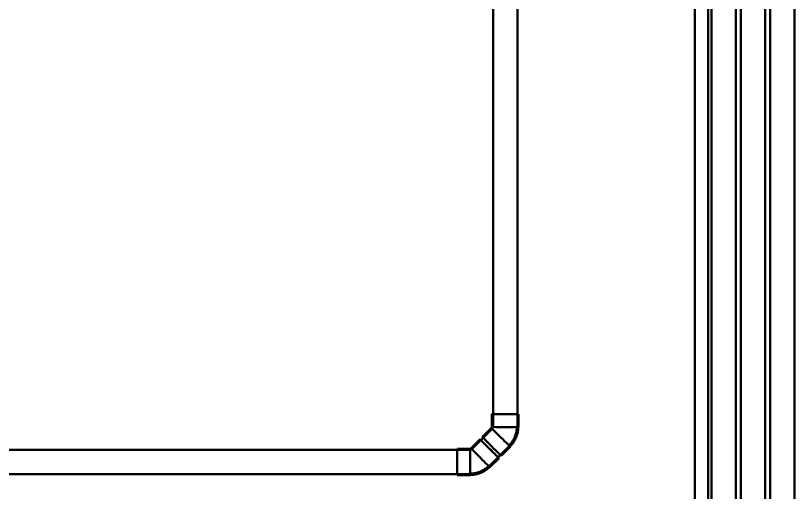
# Model space of a CAD drawing. Header units: millimetres. Extents: x -108050 to 96605, y 58136 to 140997.
# Drawn here: x -95797 to -89378, y 79772 to 83700 of the extents above; entities that cross this region are included whole.
import ezdxf

# ---------------------------------------------------------------- set-up
doc = ezdxf.new("R2010")
doc.units = ezdxf.units.MM
doc.layers.add('P-PIPE', color=3, linetype='Continuous', lineweight=50)

# ---------------------------------------------------------------- blocks, each defined once
blk = doc.blocks.new('DSC_uPVC_Elbow_TienPhong - Standard-2077511-HẦM')
at = {"layer": 'P-PIPE'}
for p, q in [((-91967.5, 80210.4), (-92042.5, 80135.5)), ((-92050, 80132.3), (-92156, 80132.3)), ((-91887.5, 79980.5), (-91812.5, 80055.4)), ((-92156, 79913.1), (-92050, 79913.1))]:
    blk.add_line(p, q, dxfattribs=at)
at = {"layer": 'P-PIPE', "flags": 128}
for points in [[(-92041.4, 80133.2), (-92041.8, 80132.8), (-92042.2, 80132.5), (-92042.6, 80132.2), (-92043.1, 80131.9), (-92043.5, 80131.7), (-92044, 80131.4), (-92044.5, 80131.2), (-92044.9, 80131), (-92045.4, 80130.8), (-92045.9, 80130.6), (-92046.4, 80130.4), (-92046.9, 80130.3), (-92047.4, 80130.2), (-92047.9, 80130.1), (-92048.4, 80130), (-92049, 80130), (-92049.5, 80130), (-92050, 80129.9)], [(-92040.8, 80133.8), (-92041.2, 80133.4), (-92041.4, 80133.2)], [(-91908.1, 79980.9), (-91901.7, 79986.7), (-91898.2, 79990.1)], [(-92050, 79927.5), (-92041.4, 79927.7), (-92032.8, 79928.2), (-92024.2, 79929.1), (-92015.7, 79930.3), (-92007.2, 79931.8), (-91998.8, 79933.7), (-91990.5, 79935.9), (-91982.2, 79938.5), (-91974.1, 79941.4), (-91966.1, 79944.5), (-91958.2, 79948.1), (-91950.5, 79951.9), (-91942.9, 79956), (-91935.6, 79960.4), (-91928.4, 79965.2), (-91921.3, 79970.2), (-91914.5, 79975.5), (-91908.1, 79980.9)], [(-92050, 79915.5), (-92040.9, 79915.7), (-92031.8, 79916.3), (-92022.8, 79917.2), (-92013.8, 79918.4), (-92004.8, 79920.1), (-91995.9, 79922.1), (-91987.1, 79924.4), (-91978.4, 79927.1), (-91969.9, 79930.1), (-91961.4, 79933.5), (-91953.1, 79937.2), (-91945, 79941.2), (-91937, 79945.6), (-91929.2, 79950.3), (-91921.6, 79955.3), (-91914.2, 79960.6), (-91907, 79966.1), (-91900.2, 79971.9)], [(-91900.2, 79971.9), (-91893.4, 79978), (-91889.2, 79982.2)]]:
    blk.add_lwpolyline(points, dxfattribs=at)
at = {"layer": 'P-PIPE'}
for centre, major_axis, ratio, start_param, end_param in [((-91890, 80132.9), (-77.5, 77.5), 0.013263, 0, 1.569918), ((-91890, 80132.9), (-77.5, 77.5), 0.013263, 5.881153, 6.282307), ((-92156, 80022.7), (0, 109.6), 0.01, 0.008757, 1.579553), ((-92050, 80022.7), (0, 109.6), 0.01, 0.008757, 1.579553), ((-92050, 80022.7), (0, 107.2), 0.01, 0.008757, 0.504798), ((-92050, 80022.7), (0, 109.6), 0.01, 6.111705, 6.283185), ((-91965, 80058), (-77.5, 77.5), 0.013263, 0, 1.569918), ((-91890, 80132.9), (-77.5, 77.5), 0.013263, 1.569918, 3.140714), ((-91889.6, 80132.5), (-70.7, 70.7), 0.013263, 1.569918, 1.82683), ((-91965, 80058), (-77.5, 77.5), 0.013263, 1.569918, 3.140714), ((-91889.6, 80132.5), (-70.7, 70.7), 0.013263, 1.831717, 2.088178), ((-91889.6, 80132.5), (-70.7, 70.7), 0.013263, 2.093517, 2.348925), ((-91889.6, 80132.5), (-70.7, 70.7), 0.013263, 2.355316, 2.608491), ((-91889.6, 80132.5), (-70.7, 70.7), 0.013263, 2.617115, 2.864655), ((-91889.6, 80132.5), (-70.7, 70.7), 0.013263, 2.878915, 3.140714), ((-91890, 80132.9), (-77.5, 77.5), 0.013263, 3.141593, 3.543655), ((-92156, 80022.7), (0, 109.6), 0.01, 1.579553, 3.15035), ((-92050, 80022.7), (0, 109.6), 0.01, 1.579553, 3.253602), ((-92050, 80022.7), (0, 107.2), 0.01, 2.654309, 3.141593)]:
    blk.add_ellipse(centre, major_axis=major_axis, ratio=ratio, start_param=start_param, end_param=end_param, dxfattribs=at)
blk = doc.blocks.new('DSC_uPVC_Elbow_TienPhong - Standard-V113-HẦM')
at = {"layer": 'P-PIPE'}
for p, q in [((-91870.8, 80417.5), (-91870.8, 80311.5)), ((-91651.6, 80311.5), (-91651.6, 80417.5)), ((-91873.9, 80304), (-91948.9, 80229.1)), ((-91793.9, 80074.1), (-91718.9, 80149))]:
    blk.add_line(p, q, dxfattribs=at)
at = {"layer": 'P-PIPE', "flags": 128}
for points in [[(-91868.4, 80311.5), (-91868.4, 80311), (-91868.4, 80310.5), (-91868.5, 80310), (-91868.6, 80309.5), (-91868.7, 80308.9), (-91868.8, 80308.4), (-91868.9, 80307.9), (-91869.1, 80307.4), (-91869.2, 80306.9), (-91869.4, 80306.5), (-91869.6, 80306), (-91869.9, 80305.5), (-91870.1, 80305.1), (-91870.4, 80304.6), (-91870.7, 80304.2), (-91871, 80303.8), (-91871.3, 80303.3), (-91871.6, 80302.9), (-91872, 80302.6), (-91872.2, 80302.3)], [(-91729.1, 80159.2), (-91723.1, 80165.4), (-91717.4, 80171.9), (-91712, 80178.5), (-91706.8, 80185.4), (-91701.9, 80192.5), (-91697.3, 80199.8), (-91692.9, 80207.2), (-91688.9, 80214.9), (-91685.2, 80222.6), (-91681.8, 80230.6), (-91678.7, 80238.6), (-91676, 80246.8), (-91673.5, 80255), (-91671.5, 80263.4), (-91669.7, 80271.8), (-91668.3, 80280.3), (-91667.2, 80288.9), (-91666.5, 80297.5), (-91666.1, 80306.1), (-91666, 80311.1)], [(-91720.6, 80150.7), (-91714.3, 80157.3), (-91708.3, 80164.1), (-91702.5, 80171.1), (-91697, 80178.4), (-91691.9, 80185.9), (-91687, 80193.6), (-91682.4, 80201.4), (-91678.2, 80209.5), (-91674.3, 80217.7), (-91670.7, 80226), (-91667.4, 80234.5), (-91664.5, 80243.2), (-91662, 80251.9), (-91659.8, 80260.7), (-91657.9, 80269.6), (-91656.4, 80278.6), (-91655.3, 80287.6), (-91654.5, 80296.7), (-91654.1, 80305.8), (-91654, 80311.5)]]:
    blk.add_lwpolyline(points, dxfattribs=at)
at = {"layer": 'P-PIPE'}
for centre, major_axis, ratio, start_param, end_param in [((-91761.2, 80417.5), (109.6, 0), 0.008757, 2.737935, 4.70239), ((-91760.6, 80417.5), (100, 0), 0.008757, 4.645178, 4.70239), ((-91761.2, 80417.5), (-109.6, 0), 0.008757, 1.560797, 3.131593), ((-91760.6, 80417.5), (100, 0), 0.008757, 4.71218, 4.964189), ((-91760.6, 80417.5), (100, 0), 0.008757, 4.968503, 5.225988), ((-91760.6, 80417.5), (100, 0), 0.008757, 5.229757, 6.003596), ((-91760.6, 80417.5), (-100, 0), 0.008757, 2.869794, 3.131593), ((-91761.2, 80417.5), (-109.6, 0), 0.008757, 3.141593, 3.545676), ((-91761.2, 80311.5), (-109.6, 0), 0.008757, 6.273186, 7.843982), ((-91761.2, 80311.5), (109.6, 0), 0.008757, 4.70239, 6.273186), ((-91796.4, 80226.5), (-77.5, 77.5), 0.013263, 0, 1.569918), ((-91796.4, 80226.5), (-77.5, 77.5), 0.013263, 6.118438, 6.282307), ((-91796.4, 80226.5), (-75.8, 75.8), 0.013263, 0.164469, 0.825857), ((-91871.4, 80151.6), (-77.5, 77.5), 0.013263, 0, 1.569918), ((-91796.4, 80226.5), (-77.5, 77.5), 0.013263, 1.569918, 3.140714), ((-91871.4, 80151.6), (-77.5, 77.5), 0.013263, 1.569918, 3.140714), ((-91796.4, 80226.5), (-75.8, 75.8), 0.013263, 2.313979, 3.140714), ((-91796.4, 80226.5), (-77.5, 77.5), 0.013263, 3.141593, 3.312107)]:
    blk.add_ellipse(centre, major_axis=major_axis, ratio=ratio, start_param=start_param, end_param=end_param, dxfattribs=at)

msp = doc.modelspace()

# ---------------------------------------------------------------- linework, layer by layer
at = {"layer": 'P-PIPE'}
for p, q in [((-90197.8, 86573.5), (-90197.8, 76503.8)), ((-90087.8, 76503.8), (-90087.8, 86573.5)), ((-90060.6, 86573.5), (-90060.6, 76431.9)), ((-89860.6, 76431.9), (-89860.6, 86573.5)), ((-89819.6, 86464.9), (-89819.6, 69854.8)), ((-89619.6, 69854.8), (-89619.6, 86464.9)), ((-89577.7, 85837.5), (-89577.7, 68986.4)), ((-89377.7, 68986.4), (-89377.7, 85837.5)), ((-91861.2, 85417.9), (-91861.2, 80311.5)), ((-91661.2, 80311.5), (-91661.2, 85417.9)), ((-91867.1, 80297.2), (-92035.7, 80128.7)), ((-92050, 80122.7), (-98331, 80122.7)), ((-91894.3, 79987.2), (-91725.7, 80155.8)), ((-98331, 79922.7), (-92050, 79922.7))]:
    msp.add_line(p, q, dxfattribs=at)

# ---------------------------------------------------------------- block references
for name in ['DSC_uPVC_Elbow_TienPhong - Standard-V113-HẦM', 'DSC_uPVC_Elbow_TienPhong - Standard-2077511-HẦM']:
    msp.add_blockref(name, (0, 0), dxfattribs=at)

doc.saveas('drawing.dxf')
